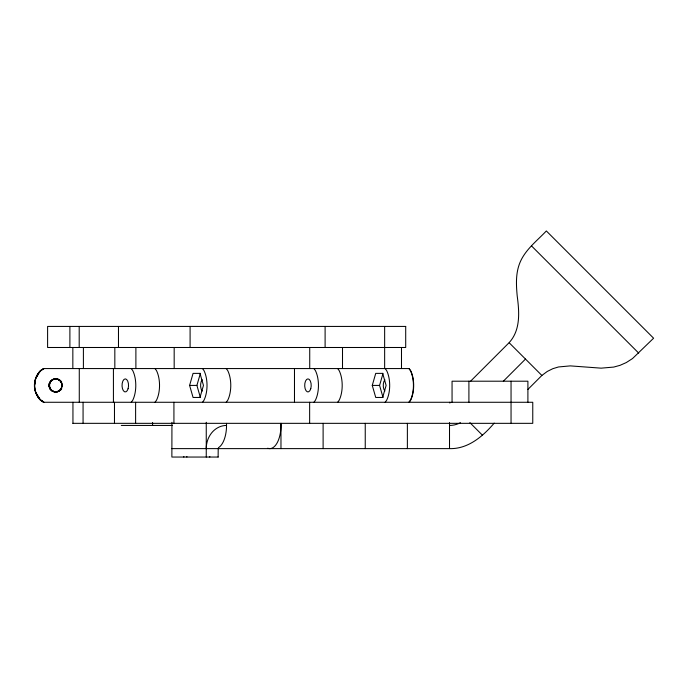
<?xml version="1.0" encoding="UTF-8"?>
<svg xmlns="http://www.w3.org/2000/svg" width="688" height="688" viewBox="0 0 688 688"><rect width="100%" height="100%" fill="white"/><g stroke="black" fill="none" stroke-linecap="round" stroke-linejoin="round"><path stroke-width="1.03" d="M72.945 402.274L72.945 423.335M218.122 457.047L218.208 448.619M189.604 385.418L193.07 373.378L200.371 373.378L196.906 385.418L200.371 397.458L193.07 397.458L189.604 385.418L196.906 385.418M199.993 397.458L203.459 385.418L199.993 373.378M382.752 374.375L379.57 385.418L383.035 397.458L375.734 397.458L372.268 385.418L375.734 373.378L383.035 373.378M382.657 397.458L386.123 385.418L382.657 373.378M131.253 402.274L132.715 400.313A21.07 10.501 -90 0 0 132.715 370.522L131.253 368.562M154.998 402.274L156.46 400.313A21.07 10.501 90 0 0 156.46 370.522L154.998 368.562M202.496 402.274L203.949 400.313A21.07 10.501 90 0 0 203.949 370.522L202.496 368.562M226.24 402.274L227.702 400.313A21.07 10.501 -90 0 0 227.702 370.522L226.24 368.562M313.917 402.274L315.379 400.313A21.07 10.501 -90 0 0 315.379 370.522L313.917 368.562M337.662 402.274L339.124 400.313A21.07 10.501 90 0 0 339.124 370.522L337.662 368.562M385.16 402.274L386.613 400.313A21.07 10.501 90 0 0 386.613 370.522L385.16 368.562M408.904 402.274L410.366 400.313A21.07 10.501 -90 0 0 410.366 370.522L408.904 368.562M409.111 402.274L410.581 400.313A21.07 10.569 -90 0 0 410.581 370.522L409.111 368.562L43.499 368.562L40.575 370.522A21.07 21.07 0 0 0 40.575 400.313L43.559 402.274L532.761 402.274L532.761 423.335L72.851 423.335M527.902 389.425L541.869 375.459L547.261 371.451L552.817 368.691L558.51 366.962L570.275 365.887L601.123 368.157L613.73 367.074L620.026 365.337L626.295 362.559L632.53 358.551L653.6 338.212L546.341 230.953C536.52 241.359 524.127 250.527 519.216 264.536C515.656 274.624 516.224 285.468 517.204 295.943C519.294 311.673 520.799 330.059 509.103 342.684L470.575 381.204M503.349 381.204L525.486 359.067M171.871 448.619L449.513 448.619C467.969 449.195 482.95 436.347 494.199 423.129M43.722 402.274L40.738 400.313A21.07 21.07 0 0 1 40.738 370.522L43.722 368.562M40.996 370.522L44.152 368.562M372.268 385.418L379.57 385.418M121.294 425.442L172.224 425.442M218.191 457.047L171.871 457.047L171.94 422.286M41.22 400.313L43.421 401.783M40.996 400.313L43.98 402.274M531.463 245.865L638.705 353.107M509.223 342.805L541.869 375.45M450.107 402.867L449.513 402.274L449.513 402.833M469.878 422.638L482.254 435.014M527.902 402.274L527.902 381.204L452.059 381.204L452.059 402.274M511.046 381.204L511.046 423.335M468.906 381.204L468.906 402.274M449.513 422.604L449.513 448.576M407.373 423.361L407.373 448.619M401.491 347.492L401.491 368.562M384.644 326.43L384.644 368.562M365.242 423.361L365.242 448.619M342.504 347.492L342.504 368.562M325.106 326.43L325.106 347.492M323.111 423.361L323.111 448.619M309.729 347.492L309.729 368.562M309.643 402.274L309.643 423.335M294.481 368.562L294.481 402.274M280.971 423.361L280.971 448.619M209.78 456.522L209.78 457.047M206.254 422.286L206.254 457.047M190.094 326.43L190.094 347.492M186.869 456.522L186.869 457.047M183.816 456.522L183.816 457.047M174.176 347.492L174.176 368.562M173.926 402.274L173.926 423.335M152.564 422.544L152.564 425.442M135.889 347.492L135.889 368.562M135.613 402.274L135.613 423.335M118.474 326.43L118.474 347.492M114.827 347.492L114.827 368.562M114.475 402.274L114.475 423.335M113.425 368.562L113.425 402.274M83.403 347.492L83.403 368.562M83.067 402.274L83.067 423.335M79.275 368.562L79.275 402.274M79.197 326.43L79.197 347.492M72.842 347.492L72.842 368.562M69.892 326.43L69.892 347.492M460.461 422.699A23.177 23.177 0 0 1 449.513 425.442M40.79 400.313A21.07 21.07 0 0 1 40.79 370.522M41.056 400.313A21.07 21.07 0 0 1 36.49 393.476M34.907 384.403A21.07 21.07 0 0 1 35.114 382.339M36.49 377.351A21.07 21.07 0 0 1 41.056 370.522M61.55 388.677A6.527 6.527 0 0 1 51.695 390.423A6.527 6.527 0 0 1 51.695 380.412A6.527 6.527 0 0 1 61.55 382.15M39.207 397.974A21.07 21.07 0 0 1 37.066 394.405M37.066 376.422A21.07 21.07 0 0 1 38.605 373.713M61.739 388.677A6.527 6.527 0 0 1 60.699 390.036M58.592 391.446A6.527 6.527 0 0 1 50.164 388.187A6.527 6.527 0 0 1 53.062 379.621A6.527 6.527 0 0 1 61.739 382.15M384.876 391.068A6.527 3.251 -90 0 1 384.876 379.759M202.212 391.068A6.527 3.251 -90 0 1 202.212 379.759M206.254 448.619A23.177 20.279 90 0 1 226.533 425.442A23.177 11.223 90 0 0 226.481 423.361M226.533 425.442A23.177 11.223 -90 0 1 218.397 447.725M280.928 423.361A23.177 11.223 -90 0 1 267.709 448.232M405.705 326.43L47.601 326.43L47.601 347.492L405.705 347.492L405.705 326.43M49.811 388.677A6.527 6.527 0 0 0 61.12 388.677A6.527 6.527 0 0 0 55.504 378.882A6.527 6.527 0 0 0 49.811 388.677M61.12 388.677A6.527 6.527 0 0 0 55.47 378.882A6.527 6.527 0 0 0 49.854 388.677A6.527 6.527 0 0 0 61.163 388.677M50.035 388.677A6.527 6.527 0 0 0 61.344 388.677A6.527 6.527 0 0 0 55.694 378.882A6.527 6.527 0 0 0 50.035 388.677M310.77 388.677A6.527 3.251 -90 0 0 307.957 378.882A6.527 3.251 -90 0 0 305.137 388.677A6.527 3.251 -90 0 0 310.77 388.677M128.106 388.677A6.527 3.251 -90 0 0 125.293 378.882A6.527 3.251 -90 0 0 122.473 388.677A6.527 3.251 -90 0 0 128.106 388.677"/></g></svg>
